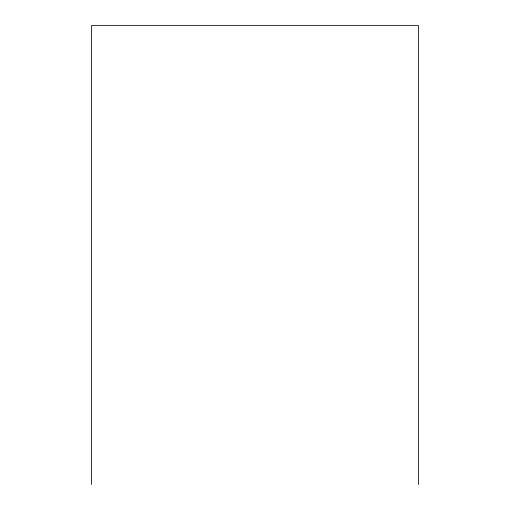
<?xml version="1.0" encoding="UTF-8"?>
<svg xmlns="http://www.w3.org/2000/svg" width="510" height="510" viewBox="0 0 510 510"><rect width="100%" height="100%" fill="white"/><g stroke="black" fill="none" stroke-linecap="round" stroke-linejoin="round"><path stroke-width="0.76" d="M418.423 484.5L418.423 25.5L91.577 25.5L91.577 484.5"/></g></svg>
